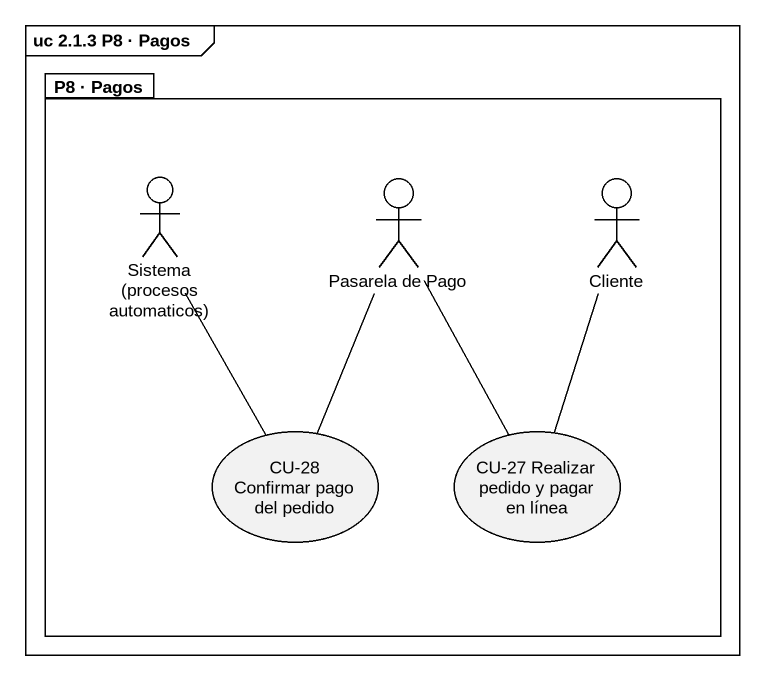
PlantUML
@startuml
mainframe uc 2.1.3 P8 · Pagos
package "P8 · Pagos" as P8_Pagos {
  actor "Sistema (procesos automaticos)" as Sistema_procesos_automaticos
  actor "Pasarela de Pago" as Pasarela_de_Pago
  actor Cliente
  usecase "CU-28 Confirmar pago del pedido" as CU_28_Confirmar_pago_del
  usecase "CU-27 Realizar pedido y pagar en línea" as CU_27_Realizar_pedido_y
}
Sistema_procesos_automaticos -- CU_28_Confirmar_pago_del
Pasarela_de_Pago -- CU_28_Confirmar_pago_del
Pasarela_de_Pago -- CU_27_Realizar_pedido_y
Cliente -- CU_27_Realizar_pedido_y
@enduml
